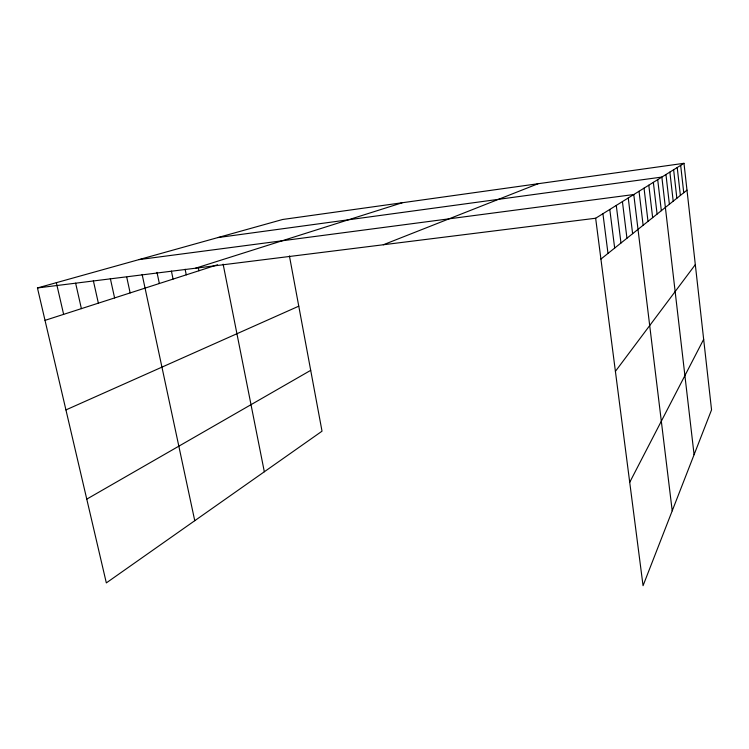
<?xml version="1.0" encoding="UTF-8"?>
<svg xmlns="http://www.w3.org/2000/svg" width="749" height="749" viewBox="0 0 749 749"><rect width="100%" height="100%" fill="white"/><g stroke="black" fill="none" stroke-linecap="round" stroke-linejoin="round"><path stroke-width="1.12" d="M629.712 482.319L703.667 339.316M615.406 371.364L695.315 264.631M600.923 259.079L686.983 190.143M595.652 218.24L683.987 163.31L711.55 409.862L643.054 585.69L595.652 218.24L37.45 287.953L106.33 582.9L322.023 431.19L289.423 255.933M86.762 499.134L310.704 370.343M65.931 409.918L298.776 306.172M383.31 244.764L538.063 183.739M45.015 320.357L217.566 264.753M195.545 268.208L402.269 202.745M37.45 287.953L282.645 219.485L683.987 163.31M217.856 237.583L661.854 177.073L694.089 454.69M138.958 259.613L633.776 194.534L672.218 510.827M56.344 282.682L63.628 314.355M75.63 283.178L81.388 308.635M93.353 280.697L98.362 303.167M110.337 278.516L114.597 297.933M126.759 277.252L130.148 292.915M142.132 274.434L194.759 520.705M156.99 272.327L159.35 283.506M171.409 271.091L173.075 279.087M185.115 269.237L186.267 274.836M198.279 267.449L198.944 270.745M223.127 264.163L264.331 471.767M602.926 213.718L607.991 253.424M609.789 209.448L614.667 248.078M616.277 205.413L620.977 243.022M628.242 197.97L632.624 233.688M622.419 201.593L626.95 238.229M644.037 188.149L648.007 221.367M639.028 191.267L643.129 225.271M653.353 182.353L657.088 214.083M648.803 185.19L652.651 217.641M657.706 179.657L661.33 210.694M669.868 172.083L673.201 201.181M665.955 174.526L669.381 204.243M680.672 165.37L683.743 192.736M677.218 167.514L680.382 195.433M673.623 169.751L676.862 198.242"/></g></svg>
